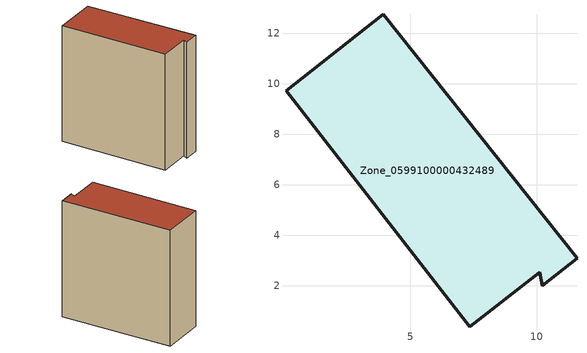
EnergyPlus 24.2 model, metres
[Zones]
Zone_0599100000432489
 floor ground (C_G): 3.92,12.74 11.6,3.09 10.21,2 10.11,2.54 7.36,0.39 0.08,9.72 z0
 wall outside (C_F): 0.08,9.72 7.36,0.39 10.11,2.54 10.21,2 11.6,3.09 3.92,12.74 0.08,9.72 z0:12.77
 roof outside (C_R): 10.21,2 11.6,3.09 3.92,12.74 0.08,9.72 7.36,0.39 10.11,2.54 z12.77
[BUILDING]
Pand.0599100000432489: North Axis=0; Terrain=City; Loads Convergence Tolerance Value=0.04; Temperature Convergence Tolerance Value=0.4; Solar Distribution=FullExterior; Maximum Number of Warmup Days=25; Minimum Number of Warmup Days=1
[Site:Location]
Rotterdam.The.Hague.AP_ZH_NLD Design_Conditions: Latitude=51.96; Longitude=4.45; Time Zone=1; Elevation=-4.5
[SITE:GROUNDTEMPERATURE:BUILDINGSURFACE]
18, 18, 18, 18, 18, 18, 18, 18, 18, 18, 18, 18
[MATERIAL] Thermal Absorptance=0.9; Solar Absorptance=0.7; Visible Absorptance=0.7
Name | Roughness | Thickness | Conductivity | Density | Specific Heat
G.TI.1946 | MediumSmooth | 0.15 | 1 | 540 | 1210
F.TI.1946 | Rough | 0.3 | 0.857143 | 1920 | 840
R.TI.1946 | MediumRough | 0.2 | 0.1 | 1500 | 1000
[CONSTRUCTION]
C_G: G.TI.1946
C_F: F.TI.1946
C_R: R.TI.1946
[ZONE]
Zone_0599100000432489: Type=1; Multiplier=1; Ceiling Height=Autocalculate; Volume=Autocalculate; Floor Area=autocalculate; Part of Total Floor Area=Yes
[ZONEINFILTRATION:DESIGNFLOWRATE]
Infil_Zone_0599100000432489: Zone or ZoneList or Space or SpaceList=Zone_0599100000432489; Schedule=AlwaysOn; Design Flow Rate Calculation Method=Flow/Area; Flow Rate per Floor Area=0.003; Constant Term Coefficient=1; Temperature Term Coefficient=0; Velocity Term Coefficient=0; Velocity Squared Term Coefficient=0
[HVACTEMPLATE:ZONE:IDEALLOADSAIRSYSTEM]
Zone_0599100000432489: Maximum Heating Supply Air Temperature=50; Minimum Cooling Supply Air Temperature=13; Maximum Heating Supply Air Humidity Ratio=0.0156; Minimum Cooling Supply Air Humidity Ratio=0.0077; Heating Limit=NoLimit; Cooling Limit=NoLimit; Dehumidification Control Type=ConstantSensibleHeatRatio; Cooling Sensible Heat Ratio=0.7; Dehumidification Setpoint=60; Humidification Control Type=None; Humidification Setpoint=30; Outdoor Air Method=None; Outdoor Air Flow Rate per Person=0.00944; Outdoor Air Flow Rate per Zone Floor Area=0; Outdoor Air Flow Rate per Zone=0; Demand Controlled Ventilation Type=None; Outdoor Air Economizer Type=NoEconomizer; Heat Recovery Type=None; Sensible Heat Recovery Effectiveness=0.7; Latent Heat Recovery Effectiveness=0.65
[ZONECONTROL:THERMOSTAT]
ThermostatControl_Zone_0599100000432489: Zone or ZoneList=Zone_0599100000432489; Control Type Schedule=DualSetpointControlType; Control 1=Thermostat_Zone_0599100000432489; Temperature Difference Between Cutout And Setpoint=0
[THERMOSTATSETPOINT:DUALSETPOINT]
Thermostat_Zone_0599100000432489: Heating Setpoint Temperature Schedule=HeatingSetpoint_Zone_0599100000432489; Cooling Setpoint Temperature Schedule=CoolingSetpoint_Zone_0599100000432489
[SCHEDULE:COMPACT]
HeatingSetpoint_Zone_0599100000432489: Through: 12/31, For: AllDays, Until: 24:00, 21
CoolingSetpoint_Zone_0599100000432489: Through: 12/31, For: AllDays, Until: 24:00, 24
DualSetpointControlType: Through: 12/31, For: AllDays, Until: 24:00, 4
AlwaysOn: Through: 12/31, For: AllDays, Until: 24:00, 1
